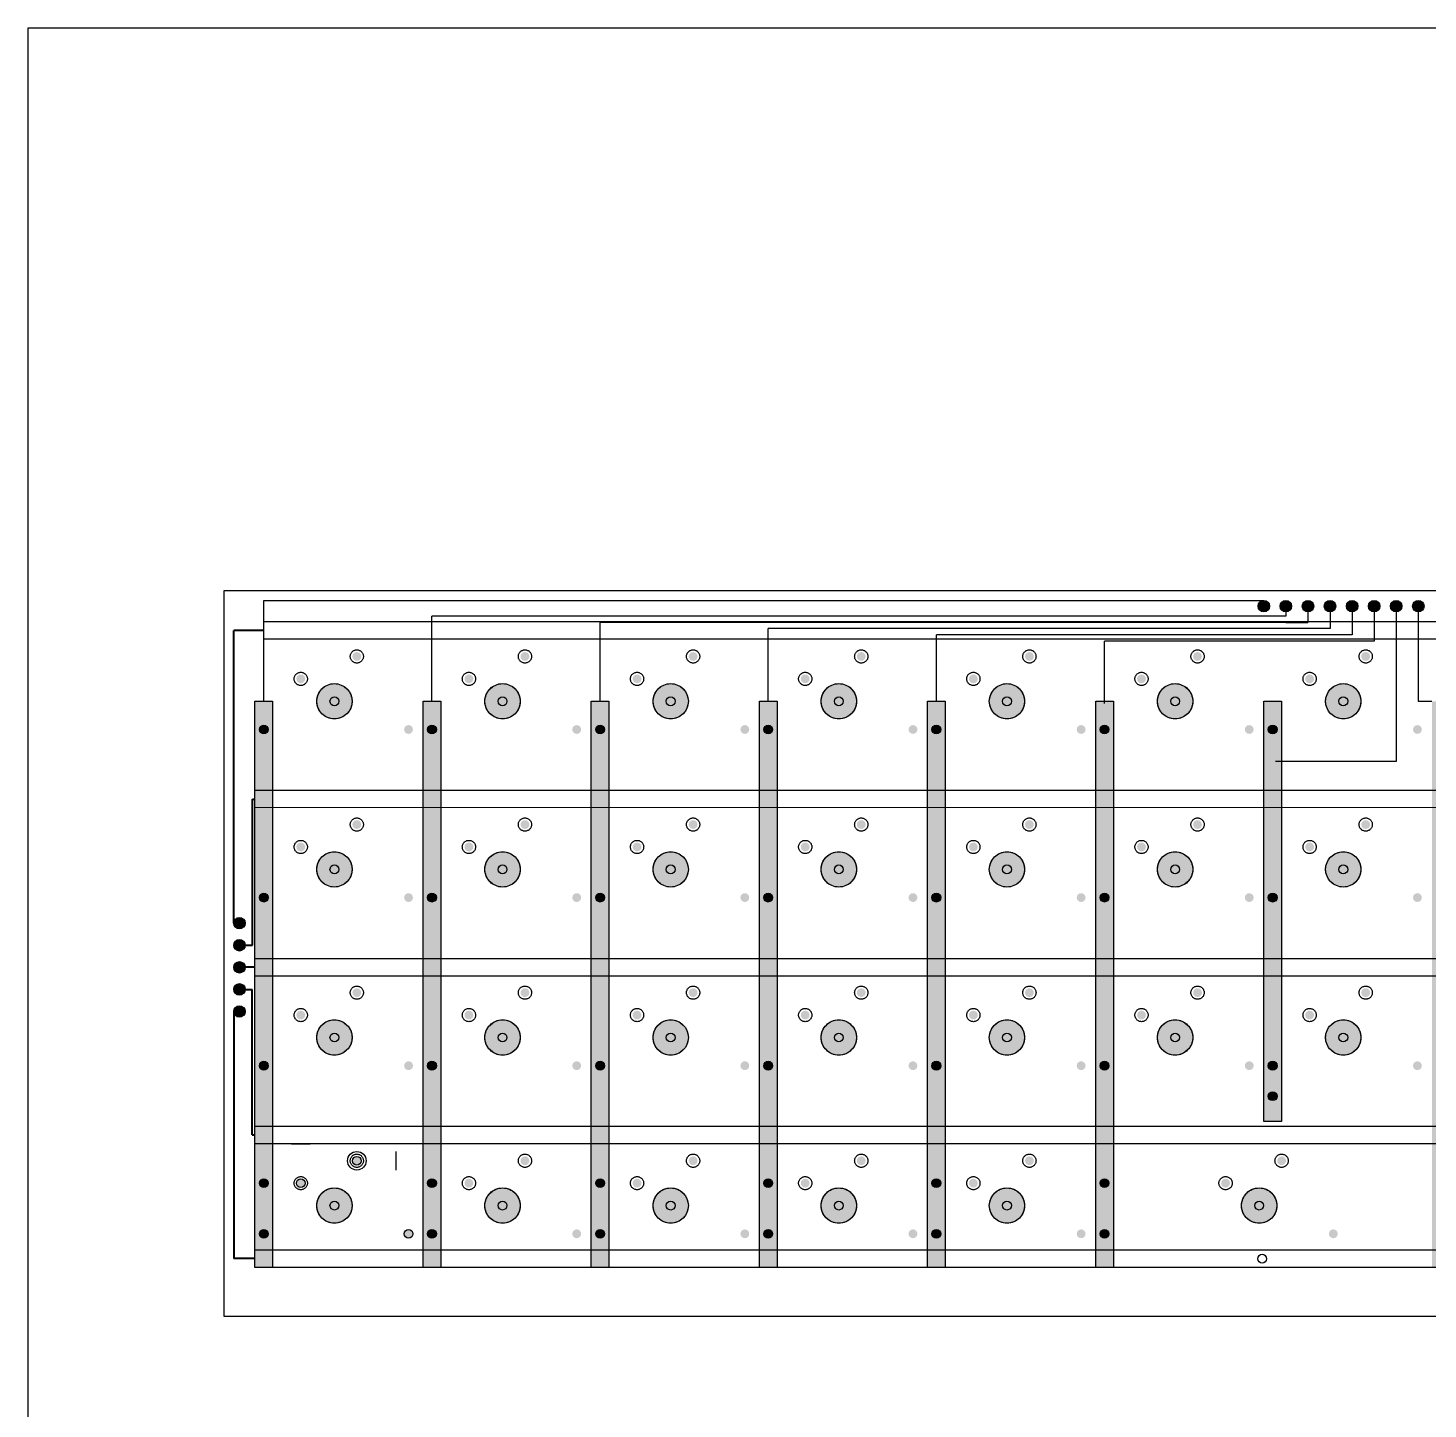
# Model space of a CAD drawing. Header units: millimetres. Extents: x -212 to 952, y -78 to 872.
# Drawn here: x 204.5 to 363.1, y 78.3 to 234.8 of the extents above; entities that cross this region are included whole.
import ezdxf

# ---------------------------------------------------------------- set-up
doc = ezdxf.new("R2010")
doc.units = ezdxf.units.MM
doc.linetypes.add('DASHED', pattern=[19.05, 12.7, -6.35])
doc.layers.add('Bottom_Lines', color=16, linetype='Continuous', lineweight=40)
doc.layers.add('Top_Trail', color=171, linetype='Continuous', lineweight=25)
for name, color, linetype in [('Bottom_Trail', 16, 'Continuous'), ('PCB_Outline', 5, 'Continuous'), ('SwitchHoles', 1, 'DASHED'), ('Top_Lines', 171, 'Continuous')]:
    doc.layers.add(name, color=color, linetype=linetype)

msp = doc.modelspace()

# ---------------------------------------------------------------- hatches: boundary and pattern name
at = {"layer": 'Bottom_Trail'}
h = msp.add_hatch(color=256, dxfattribs=at)
h.set_gradient(color1=(255, 255, 255))
edge = h.paths.add_edge_path()
edge.add_arc((235.393, 161.068), 0.5, 0, 360)
edge = h.paths.add_edge_path()
edge.add_arc((241.743, 163.608), 0.5, 0, 360)
edge = h.paths.add_edge_path()
edge.add_arc((247.603, 155.331), 0.5, 0, 360)
h = msp.add_hatch(color=256, dxfattribs=at)
h.set_gradient(color1=(255, 255, 255))
edge = h.paths.add_edge_path()
edge.add_arc((254.443, 161.068), 0.5, 0, 360)
edge = h.paths.add_edge_path()
edge.add_arc((260.793, 163.608), 0.5, 0, 360)
edge = h.paths.add_edge_path()
edge.add_arc((266.653, 155.331), 0.5, 0, 360)
h = msp.add_hatch(color=256, dxfattribs=at)
h.set_gradient(color1=(255, 255, 255))
edge = h.paths.add_edge_path()
edge.add_arc((273.493, 161.068), 0.5, 0, 360)
edge = h.paths.add_edge_path()
edge.add_arc((279.843, 163.608), 0.5, 0, 360)
edge = h.paths.add_edge_path()
edge.add_arc((285.703, 155.331), 0.5, 0, 360)
h = msp.add_hatch(color=256, dxfattribs=at)
h.set_gradient(color1=(255, 255, 255))
edge = h.paths.add_edge_path()
edge.add_arc((292.543, 161.068), 0.5, 0, 360)
edge = h.paths.add_edge_path()
edge.add_arc((298.893, 163.608), 0.5, 0, 360)
edge = h.paths.add_edge_path()
edge.add_arc((304.753, 155.331), 0.5, 0, 360)
h = msp.add_hatch(color=256, dxfattribs=at)
h.set_gradient(color1=(255, 255, 255))
edge = h.paths.add_edge_path()
edge.add_arc((311.593, 161.068), 0.5, 0, 360)
edge = h.paths.add_edge_path()
edge.add_arc((317.943, 163.608), 0.5, 0, 360)
edge = h.paths.add_edge_path()
edge.add_arc((323.803, 155.331), 0.5, 0, 360)
h = msp.add_hatch(color=256, dxfattribs=at)
h.set_gradient(color1=(255, 255, 255))
edge = h.paths.add_edge_path()
edge.add_arc((330.643, 161.068), 0.5, 0, 360)
edge = h.paths.add_edge_path()
edge.add_arc((336.993, 163.608), 0.5, 0, 360)
edge = h.paths.add_edge_path()
edge.add_arc((342.853, 155.331), 0.5, 0, 360)
h = msp.add_hatch(color=256, dxfattribs=at)
h.set_gradient(color1=(255, 255, 255))
edge = h.paths.add_edge_path()
edge.add_arc((349.693, 161.068), 0.5, 0, 360)
edge = h.paths.add_edge_path()
edge.add_arc((356.043, 163.608), 0.5, 0, 360)
edge = h.paths.add_edge_path()
edge.add_arc((361.903, 155.331), 0.5, 0, 360)
h = msp.add_hatch(color=256, dxfattribs=at)
h.set_gradient(color1=(0, 255, 0), color2=(0, 255, 0))
edge = h.paths.add_edge_path()
edge.add_arc((239.203, 158.528), 2, 0, 360)
h = msp.add_hatch(color=256, dxfattribs=at)
h.set_gradient(color1=(0, 255, 0), color2=(0, 255, 0))
edge = h.paths.add_edge_path()
edge.add_arc((258.253, 158.528), 2, 0, 360)
h = msp.add_hatch(color=256, dxfattribs=at)
h.set_gradient(color1=(0, 255, 0), color2=(0, 255, 0))
edge = h.paths.add_edge_path()
edge.add_arc((277.303, 158.528), 2, 0, 360)
h = msp.add_hatch(color=256, dxfattribs=at)
h.set_gradient(color1=(0, 255, 0), color2=(0, 255, 0))
edge = h.paths.add_edge_path()
edge.add_arc((296.353, 158.528), 2, 0, 360)
h = msp.add_hatch(color=256, dxfattribs=at)
h.set_gradient(color1=(0, 255, 0), color2=(0, 255, 0))
edge = h.paths.add_edge_path()
edge.add_arc((315.403, 158.528), 2, 0, 360)
h = msp.add_hatch(color=256, dxfattribs=at)
h.set_gradient(color1=(0, 255, 0), color2=(0, 255, 0))
edge = h.paths.add_edge_path()
edge.add_arc((334.453, 158.528), 2, 0, 360)
h = msp.add_hatch(color=256, dxfattribs=at)
h.set_gradient(color1=(0, 255, 0), color2=(0, 255, 0))
edge = h.paths.add_edge_path()
edge.add_arc((353.503, 158.528), 2, 0, 360)
h = msp.add_hatch(color=256, dxfattribs=at)
h.set_gradient(color1=(255, 255, 255))
edge = h.paths.add_edge_path()
edge.add_arc((235.393, 142.018), 0.5, 0, 360)
edge = h.paths.add_edge_path()
edge.add_arc((241.743, 144.558), 0.5, 0, 360)
edge = h.paths.add_edge_path()
edge.add_arc((247.603, 136.281), 0.5, 0, 360)
h = msp.add_hatch(color=256, dxfattribs=at)
h.set_gradient(color1=(255, 255, 255))
edge = h.paths.add_edge_path()
edge.add_arc((254.443, 142.018), 0.5, 0, 360)
edge = h.paths.add_edge_path()
edge.add_arc((260.793, 144.558), 0.5, 0, 360)
edge = h.paths.add_edge_path()
edge.add_arc((266.653, 136.281), 0.5, 0, 360)
h = msp.add_hatch(color=256, dxfattribs=at)
h.set_gradient(color1=(255, 255, 255))
edge = h.paths.add_edge_path()
edge.add_arc((273.493, 142.018), 0.5, 0, 360)
edge = h.paths.add_edge_path()
edge.add_arc((279.843, 144.558), 0.5, 0, 360)
edge = h.paths.add_edge_path()
edge.add_arc((285.703, 136.281), 0.5, 0, 360)
h = msp.add_hatch(color=256, dxfattribs=at)
h.set_gradient(color1=(255, 255, 255))
edge = h.paths.add_edge_path()
edge.add_arc((292.543, 142.018), 0.5, 0, 360)
edge = h.paths.add_edge_path()
edge.add_arc((298.893, 144.558), 0.5, 0, 360)
edge = h.paths.add_edge_path()
edge.add_arc((304.753, 136.281), 0.5, 0, 360)
h = msp.add_hatch(color=256, dxfattribs=at)
h.set_gradient(color1=(255, 255, 255))
edge = h.paths.add_edge_path()
edge.add_arc((311.593, 142.018), 0.5, 0, 360)
edge = h.paths.add_edge_path()
edge.add_arc((317.943, 144.558), 0.5, 0, 360)
edge = h.paths.add_edge_path()
edge.add_arc((323.803, 136.281), 0.5, 0, 360)
h = msp.add_hatch(color=256, dxfattribs=at)
h.set_gradient(color1=(255, 255, 255))
edge = h.paths.add_edge_path()
edge.add_arc((330.643, 142.018), 0.5, 0, 360)
edge = h.paths.add_edge_path()
edge.add_arc((336.993, 144.558), 0.5, 0, 360)
edge = h.paths.add_edge_path()
edge.add_arc((342.853, 136.281), 0.5, 0, 360)
h = msp.add_hatch(color=256, dxfattribs=at)
h.set_gradient(color1=(255, 255, 255))
edge = h.paths.add_edge_path()
edge.add_arc((349.693, 142.018), 0.5, 0, 360)
edge = h.paths.add_edge_path()
edge.add_arc((356.043, 144.558), 0.5, 0, 360)
edge = h.paths.add_edge_path()
edge.add_arc((361.903, 136.281), 0.5, 0, 360)
h = msp.add_hatch(color=256, dxfattribs=at)
h.set_gradient(color1=(0, 255, 0), color2=(0, 255, 0))
edge = h.paths.add_edge_path()
edge.add_arc((239.203, 139.478), 2, 0, 360)
h = msp.add_hatch(color=256, dxfattribs=at)
h.set_gradient(color1=(0, 255, 0), color2=(0, 255, 0))
edge = h.paths.add_edge_path()
edge.add_arc((258.253, 139.478), 2, 0, 360)
h = msp.add_hatch(color=256, dxfattribs=at)
h.set_gradient(color1=(0, 255, 0), color2=(0, 255, 0))
edge = h.paths.add_edge_path()
edge.add_arc((277.303, 139.478), 2, 0, 360)
h = msp.add_hatch(color=256, dxfattribs=at)
h.set_gradient(color1=(0, 255, 0), color2=(0, 255, 0))
edge = h.paths.add_edge_path()
edge.add_arc((296.353, 139.478), 2, 0, 360)
h = msp.add_hatch(color=256, dxfattribs=at)
h.set_gradient(color1=(0, 255, 0), color2=(0, 255, 0))
edge = h.paths.add_edge_path()
edge.add_arc((315.403, 139.478), 2, 0, 360)
h = msp.add_hatch(color=256, dxfattribs=at)
h.set_gradient(color1=(0, 255, 0), color2=(0, 255, 0))
edge = h.paths.add_edge_path()
edge.add_arc((334.453, 139.478), 2, 0, 360)
h = msp.add_hatch(color=256, dxfattribs=at)
h.set_gradient(color1=(0, 255, 0), color2=(0, 255, 0))
edge = h.paths.add_edge_path()
edge.add_arc((353.503, 139.478), 2, 0, 360)
h = msp.add_hatch(color=256, dxfattribs=at)
h.set_gradient(color1=(127, 127, 255), color2=(127, 127, 255))
edge = h.paths.add_edge_path()
edge.add_arc((228.44, 133.379), 0.65, 0, 360)
h = msp.add_hatch(color=256, dxfattribs=at)
h.set_gradient(color1=(127, 127, 255), color2=(127, 127, 255))
edge = h.paths.add_edge_path()
edge.add_arc((228.44, 130.879), 0.65, 0, 360)
h = msp.add_hatch(color=256, dxfattribs=at)
h.set_gradient(color1=(127, 127, 255), color2=(127, 127, 255))
edge = h.paths.add_edge_path()
edge.add_arc((228.44, 128.379), 0.65, 0, 360)
h = msp.add_hatch(color=256, dxfattribs=at)
h.set_gradient(color1=(127, 127, 255), color2=(127, 127, 255))
edge = h.paths.add_edge_path()
edge.add_arc((228.44, 125.879), 0.65, 0, 360)
h = msp.add_hatch(color=256, dxfattribs=at)
h.set_gradient(color1=(255, 255, 255))
edge = h.paths.add_edge_path()
edge.add_arc((235.393, 122.968), 0.5, 0, 360)
edge = h.paths.add_edge_path()
edge.add_arc((241.743, 125.508), 0.5, 0, 360)
edge = h.paths.add_edge_path()
edge.add_arc((247.603, 117.231), 0.5, 0, 360)
h = msp.add_hatch(color=256, dxfattribs=at)
h.set_gradient(color1=(255, 255, 255))
edge = h.paths.add_edge_path()
edge.add_arc((254.443, 122.968), 0.5, 0, 360)
edge = h.paths.add_edge_path()
edge.add_arc((260.793, 125.508), 0.5, 0, 360)
edge = h.paths.add_edge_path()
edge.add_arc((266.653, 117.231), 0.5, 0, 360)
h = msp.add_hatch(color=256, dxfattribs=at)
h.set_gradient(color1=(255, 255, 255))
edge = h.paths.add_edge_path()
edge.add_arc((273.493, 122.968), 0.5, 0, 360)
edge = h.paths.add_edge_path()
edge.add_arc((279.843, 125.508), 0.5, 0, 360)
edge = h.paths.add_edge_path()
edge.add_arc((285.703, 117.231), 0.5, 0, 360)
h = msp.add_hatch(color=256, dxfattribs=at)
h.set_gradient(color1=(255, 255, 255))
edge = h.paths.add_edge_path()
edge.add_arc((292.543, 122.968), 0.5, 0, 360)
edge = h.paths.add_edge_path()
edge.add_arc((298.893, 125.508), 0.5, 0, 360)
edge = h.paths.add_edge_path()
edge.add_arc((304.753, 117.231), 0.5, 0, 360)
h = msp.add_hatch(color=256, dxfattribs=at)
h.set_gradient(color1=(255, 255, 255))
edge = h.paths.add_edge_path()
edge.add_arc((311.593, 122.968), 0.5, 0, 360)
edge = h.paths.add_edge_path()
edge.add_arc((317.943, 125.508), 0.5, 0, 360)
edge = h.paths.add_edge_path()
edge.add_arc((323.803, 117.231), 0.5, 0, 360)
h = msp.add_hatch(color=256, dxfattribs=at)
h.set_gradient(color1=(255, 255, 255))
edge = h.paths.add_edge_path()
edge.add_arc((330.643, 122.968), 0.5, 0, 360)
edge = h.paths.add_edge_path()
edge.add_arc((336.993, 125.508), 0.5, 0, 360)
edge = h.paths.add_edge_path()
edge.add_arc((342.853, 117.231), 0.5, 0, 360)
h = msp.add_hatch(color=256, dxfattribs=at)
h.set_gradient(color1=(255, 255, 255))
edge = h.paths.add_edge_path()
edge.add_arc((349.693, 122.968), 0.5, 0, 360)
edge = h.paths.add_edge_path()
edge.add_arc((356.043, 125.508), 0.5, 0, 360)
edge = h.paths.add_edge_path()
edge.add_arc((361.903, 117.231), 0.5, 0, 360)
h = msp.add_hatch(color=256, dxfattribs=at)
h.set_gradient(color1=(127, 127, 255), color2=(127, 127, 255))
edge = h.paths.add_edge_path()
edge.add_arc((228.44, 123.379), 0.65, 0, 360)
h = msp.add_hatch(color=256, dxfattribs=at)
h.set_gradient(color1=(0, 255, 0), color2=(0, 255, 0))
edge = h.paths.add_edge_path()
edge.add_arc((239.203, 120.428), 2, 0, 360)
h = msp.add_hatch(color=256, dxfattribs=at)
h.set_gradient(color1=(0, 255, 0), color2=(0, 255, 0))
edge = h.paths.add_edge_path()
edge.add_arc((258.253, 120.428), 2, 0, 360)
h = msp.add_hatch(color=256, dxfattribs=at)
h.set_gradient(color1=(0, 255, 0), color2=(0, 255, 0))
edge = h.paths.add_edge_path()
edge.add_arc((277.303, 120.428), 2, 0, 360)
h = msp.add_hatch(color=256, dxfattribs=at)
h.set_gradient(color1=(0, 255, 0), color2=(0, 255, 0))
edge = h.paths.add_edge_path()
edge.add_arc((296.353, 120.428), 2, 0, 360)
h = msp.add_hatch(color=256, dxfattribs=at)
h.set_gradient(color1=(0, 255, 0), color2=(0, 255, 0))
edge = h.paths.add_edge_path()
edge.add_arc((315.403, 120.428), 2, 0, 360)
h = msp.add_hatch(color=256, dxfattribs=at)
h.set_gradient(color1=(0, 255, 0), color2=(0, 255, 0))
edge = h.paths.add_edge_path()
edge.add_arc((334.453, 120.428), 2, 0, 360)
h = msp.add_hatch(color=256, dxfattribs=at)
h.set_gradient(color1=(0, 255, 0), color2=(0, 255, 0))
edge = h.paths.add_edge_path()
edge.add_arc((353.503, 120.428), 2, 0, 360)
h = msp.add_hatch(color=256, dxfattribs=at)
h.set_gradient(color1=(255, 255, 255))
edge = h.paths.add_edge_path()
edge.add_arc((235.393, 103.918), 0.5, 0, 360)
edge = h.paths.add_edge_path()
edge.add_arc((241.743, 106.458), 0.5, 0, 360)
edge = h.paths.add_edge_path()
edge.add_arc((247.603, 98.181), 0.5, 0, 360)
h = msp.add_hatch(color=256, dxfattribs=at)
h.set_gradient(color1=(255, 255, 255))
edge = h.paths.add_edge_path()
edge.add_arc((254.443, 103.918), 0.5, 0, 360)
edge = h.paths.add_edge_path()
edge.add_arc((260.793, 106.458), 0.5, 0, 360)
edge = h.paths.add_edge_path()
edge.add_arc((266.653, 98.181), 0.5, 0, 360)
h = msp.add_hatch(color=256, dxfattribs=at)
h.set_gradient(color1=(255, 255, 255))
edge = h.paths.add_edge_path()
edge.add_arc((273.493, 103.918), 0.5, 0, 360)
edge = h.paths.add_edge_path()
edge.add_arc((279.843, 106.458), 0.5, 0, 360)
edge = h.paths.add_edge_path()
edge.add_arc((285.703, 98.181), 0.5, 0, 360)
h = msp.add_hatch(color=256, dxfattribs=at)
h.set_gradient(color1=(255, 255, 255))
edge = h.paths.add_edge_path()
edge.add_arc((292.543, 103.918), 0.5, 0, 360)
edge = h.paths.add_edge_path()
edge.add_arc((298.893, 106.458), 0.5, 0, 360)
edge = h.paths.add_edge_path()
edge.add_arc((304.753, 98.181), 0.5, 0, 360)
h = msp.add_hatch(color=256, dxfattribs=at)
h.set_gradient(color1=(255, 255, 255))
edge = h.paths.add_edge_path()
edge.add_arc((311.593, 103.918), 0.5, 0, 360)
edge = h.paths.add_edge_path()
edge.add_arc((317.943, 106.458), 0.5, 0, 360)
edge = h.paths.add_edge_path()
edge.add_arc((323.803, 98.181), 0.5, 0, 360)
h = msp.add_hatch(color=256, dxfattribs=at)
h.set_gradient(color1=(255, 255, 255))
edge = h.paths.add_edge_path()
edge.add_arc((340.168, 103.918), 0.5, 0, 360)
edge = h.paths.add_edge_path()
edge.add_arc((346.518, 106.458), 0.5, 0, 360)
edge = h.paths.add_edge_path()
edge.add_arc((352.378, 98.181), 0.5, 0, 360)
h = msp.add_hatch(color=256, dxfattribs=at)
h.set_gradient(color1=(0, 255, 0), color2=(0, 255, 0))
edge = h.paths.add_edge_path()
edge.add_arc((239.203, 101.378), 2, 0, 360)
h = msp.add_hatch(color=256, dxfattribs=at)
h.set_gradient(color1=(0, 255, 0), color2=(0, 255, 0))
edge = h.paths.add_edge_path()
edge.add_arc((258.253, 101.378), 2, 0, 360)
h = msp.add_hatch(color=256, dxfattribs=at)
h.set_gradient(color1=(0, 255, 0), color2=(0, 255, 0))
edge = h.paths.add_edge_path()
edge.add_arc((277.303, 101.378), 2, 0, 360)
h = msp.add_hatch(color=256, dxfattribs=at)
h.set_gradient(color1=(0, 255, 0), color2=(0, 255, 0))
edge = h.paths.add_edge_path()
edge.add_arc((296.353, 101.378), 2, 0, 360)
h = msp.add_hatch(color=256, dxfattribs=at)
h.set_gradient(color1=(0, 255, 0), color2=(0, 255, 0))
edge = h.paths.add_edge_path()
edge.add_arc((315.403, 101.378), 2, 0, 360)
h = msp.add_hatch(color=256, dxfattribs=at)
h.set_gradient(color1=(0, 255, 0), color2=(0, 255, 0))
edge = h.paths.add_edge_path()
edge.add_arc((343.978, 101.378), 2, 0, 360)
at = {"layer": 'Top_Trail'}
h = msp.add_hatch(color=256, dxfattribs=at)
h.set_gradient(color1=(127, 127, 255), color2=(127, 127, 255))
edge = h.paths.add_edge_path()
edge.add_arc((344.503, 169.309), 0.65, 0, 360)
h = msp.add_hatch(color=256, dxfattribs=at)
h.set_gradient(color1=(127, 127, 255), color2=(127, 127, 255))
edge = h.paths.add_edge_path()
edge.add_arc((347.003, 169.309), 0.65, 0, 360)
h = msp.add_hatch(color=256, dxfattribs=at)
h.set_gradient(color1=(127, 127, 255), color2=(127, 127, 255))
edge = h.paths.add_edge_path()
edge.add_arc((349.503, 169.309), 0.65, 0, 360)
h = msp.add_hatch(color=256, dxfattribs=at)
h.set_gradient(color1=(127, 127, 255), color2=(127, 127, 255))
edge = h.paths.add_edge_path()
edge.add_arc((352.003, 169.309), 0.65, 0, 360)
h = msp.add_hatch(color=256, dxfattribs=at)
h.set_gradient(color1=(127, 127, 255), color2=(127, 127, 255))
edge = h.paths.add_edge_path()
edge.add_arc((354.503, 169.309), 0.65, 0, 360)
h = msp.add_hatch(color=256, dxfattribs=at)
h.set_gradient(color1=(127, 127, 255), color2=(127, 127, 255))
edge = h.paths.add_edge_path()
edge.add_arc((357.003, 169.309), 0.65, 0, 360)
h = msp.add_hatch(color=256, dxfattribs=at)
h.set_gradient(color1=(127, 127, 255), color2=(127, 127, 255))
edge = h.paths.add_edge_path()
edge.add_arc((359.503, 169.309), 0.65, 0, 360)
h = msp.add_hatch(color=256, dxfattribs=at)
h.set_gradient(color1=(127, 127, 255), color2=(127, 127, 255))
edge = h.paths.add_edge_path()
edge.add_arc((362.003, 169.309), 0.65, 0, 360)
h = msp.add_hatch(color=256, dxfattribs=at)
h.set_gradient(color1=(128, 128, 255), color2=(128, 128, 255))
h.paths.add_polyline_path([(230.203, 94.378), (230.203, 158.528), (232.203, 158.528), (232.203, 94.378)])
h.paths.add_polyline_path([(249.253, 94.378), (249.253, 158.528), (251.253, 158.528), (251.253, 94.378)])
h.paths.add_polyline_path([(268.303, 94.378), (268.303, 158.528), (270.303, 158.528), (270.303, 94.378)])
h.paths.add_polyline_path([(306.403, 94.378), (306.403, 158.528), (308.403, 158.528), (308.403, 94.378)])
h.paths.add_polyline_path([(287.353, 94.378), (287.353, 158.528), (289.353, 158.528), (289.353, 94.378)])
h.paths.add_polyline_path([(325.453, 94.378), (325.453, 158.528), (327.453, 158.528), (327.453, 94.378)])
h.paths.add_polyline_path([(344.503, 110.903), (344.503, 158.528), (346.503, 158.528), (346.503, 110.903)])
h.paths.add_polyline_path([(363.553, 94.378), (363.553, 158.528), (365.553, 158.528), (365.553, 94.378)])
h.paths.add_polyline_path([(458.803, 94.378), (458.803, 149.003), (460.803, 149.003), (460.803, 94.378)])
h.paths.add_polyline_path([(382.603, 94.378), (382.603, 158.528), (384.603, 158.528), (384.603, 94.378)])
h.paths.add_polyline_path([(401.653, 94.378), (401.653, 158.528), (403.653, 158.528), (403.653, 94.378)])
h.paths.add_polyline_path([(420.703, 94.378), (420.703, 158.528), (422.703, 158.528), (422.703, 94.378)])
h.paths.add_polyline_path([(439.753, 94.378), (439.753, 158.528), (441.753, 158.528), (441.753, 94.378)])
edge = h.paths.add_edge_path(flags=0)
edge.add_arc((231.203, 98.181), 0.5, 0, 360)
edge = h.paths.add_edge_path(flags=16)
edge.add_arc((231.203, 117.231), 0.5, 0, 360)
edge = h.paths.add_edge_path(flags=0)
edge.add_arc((231.203, 136.281), 0.5, 0, 360)
edge = h.paths.add_edge_path(flags=0)
edge.add_arc((231.203, 155.331), 0.5, 0, 360)
edge = h.paths.add_edge_path(flags=0)
edge.add_arc((250.253, 98.181), 0.5, 0, 360)
edge = h.paths.add_edge_path(flags=16)
edge.add_arc((250.253, 117.231), 0.5, 0, 360)
edge = h.paths.add_edge_path(flags=0)
edge.add_arc((250.253, 136.281), 0.5, 0, 360)
edge = h.paths.add_edge_path(flags=0)
edge.add_arc((250.253, 155.331), 0.5, 0, 360)
edge = h.paths.add_edge_path(flags=0)
edge.add_arc((269.303, 98.181), 0.5, 0, 360)
edge = h.paths.add_edge_path(flags=16)
edge.add_arc((269.303, 117.231), 0.5, 0, 360)
edge = h.paths.add_edge_path(flags=0)
edge.add_arc((269.303, 136.281), 0.5, 0, 360)
edge = h.paths.add_edge_path(flags=0)
edge.add_arc((269.303, 155.331), 0.5, 0, 360)
edge = h.paths.add_edge_path(flags=0)
edge.add_arc((307.403, 98.181), 0.5, 0, 360)
edge = h.paths.add_edge_path(flags=16)
edge.add_arc((307.403, 117.231), 0.5, 0, 360)
edge = h.paths.add_edge_path(flags=0)
edge.add_arc((307.403, 136.281), 0.5, 0, 360)
edge = h.paths.add_edge_path(flags=0)
edge.add_arc((307.403, 155.331), 0.5, 0, 360)
edge = h.paths.add_edge_path(flags=0)
edge.add_arc((288.353, 98.181), 0.5, 0, 360)
edge = h.paths.add_edge_path(flags=16)
edge.add_arc((288.353, 117.231), 0.5, 0, 360)
edge = h.paths.add_edge_path(flags=0)
edge.add_arc((288.353, 136.281), 0.5, 0, 360)
edge = h.paths.add_edge_path(flags=0)
edge.add_arc((288.353, 155.331), 0.5, 0, 360)
edge = h.paths.add_edge_path(flags=0)
edge.add_arc((326.453, 98.181), 0.5, 0, 360)
edge = h.paths.add_edge_path(flags=16)
edge.add_arc((326.453, 117.231), 0.5, 0, 360)
edge = h.paths.add_edge_path(flags=0)
edge.add_arc((326.453, 136.281), 0.5, 0, 360)
edge = h.paths.add_edge_path(flags=0)
edge.add_arc((326.453, 155.331), 0.5, 0, 360)
edge = h.paths.add_edge_path(flags=0)
edge.add_arc((364.553, 98.181), 0.5, 0, 360)
edge = h.paths.add_edge_path(flags=16)
edge.add_arc((364.553, 117.231), 0.5, 0, 360)
edge = h.paths.add_edge_path(flags=0)
edge.add_arc((364.553, 136.281), 0.5, 0, 360)
edge = h.paths.add_edge_path(flags=0)
edge.add_arc((364.553, 155.331), 0.5, 0, 360)
edge = h.paths.add_edge_path(flags=0)
edge.add_arc((383.603, 98.181), 0.5, 0, 360)
edge = h.paths.add_edge_path(flags=16)
edge.add_arc((383.603, 117.231), 0.5, 0, 360)
edge = h.paths.add_edge_path(flags=0)
edge.add_arc((383.603, 136.281), 0.5, 0, 360)
edge = h.paths.add_edge_path(flags=0)
edge.add_arc((383.603, 155.331), 0.5, 0, 360)
edge = h.paths.add_edge_path(flags=0)
edge.add_arc((402.653, 98.181), 0.5, 0, 360)
edge = h.paths.add_edge_path(flags=16)
edge.add_arc((402.653, 117.231), 0.5, 0, 360)
edge = h.paths.add_edge_path(flags=0)
edge.add_arc((402.653, 136.281), 0.5, 0, 360)
edge = h.paths.add_edge_path(flags=0)
edge.add_arc((402.653, 155.331), 0.5, 0, 360)
edge = h.paths.add_edge_path(flags=0)
edge.add_arc((421.703, 98.181), 0.5, 0, 360)
edge = h.paths.add_edge_path(flags=16)
edge.add_arc((421.703, 117.231), 0.5, 0, 360)
edge = h.paths.add_edge_path(flags=0)
edge.add_arc((421.703, 136.281), 0.5, 0, 360)
edge = h.paths.add_edge_path(flags=0)
edge.add_arc((421.703, 155.331), 0.5, 0, 360)
edge = h.paths.add_edge_path(flags=0)
edge.add_arc((440.753, 98.181), 0.5, 0, 360)
edge = h.paths.add_edge_path(flags=16)
edge.add_arc((440.753, 117.231), 0.5, 0, 360)
edge = h.paths.add_edge_path(flags=0)
edge.add_arc((440.753, 136.281), 0.5, 0, 360)
edge = h.paths.add_edge_path(flags=0)
edge.add_arc((440.753, 155.331), 0.5, 0, 360)
h = msp.add_hatch(color=256, dxfattribs=at)
h.set_gradient(color1=(255, 255, 255))
edge = h.paths.add_edge_path()
edge.add_arc((231.203, 155.331), 0.5, 0, 360)
h = msp.add_hatch(color=256, dxfattribs=at)
h.set_gradient(color1=(255, 255, 255))
edge = h.paths.add_edge_path()
edge.add_arc((250.253, 155.331), 0.5, 0, 360)
h = msp.add_hatch(color=256, dxfattribs=at)
h.set_gradient(color1=(255, 255, 255))
edge = h.paths.add_edge_path()
edge.add_arc((269.303, 155.331), 0.5, 0, 360)
h = msp.add_hatch(color=256, dxfattribs=at)
h.set_gradient(color1=(255, 255, 255))
edge = h.paths.add_edge_path()
edge.add_arc((288.353, 155.331), 0.5, 0, 360)
h = msp.add_hatch(color=256, dxfattribs=at)
h.set_gradient(color1=(255, 255, 255))
edge = h.paths.add_edge_path()
edge.add_arc((307.403, 155.331), 0.5, 0, 360)
h = msp.add_hatch(color=256, dxfattribs=at)
h.set_gradient(color1=(255, 255, 255))
edge = h.paths.add_edge_path()
edge.add_arc((326.453, 155.331), 0.5, 0, 360)
h = msp.add_hatch(color=256, dxfattribs=at)
h.set_gradient(color1=(255, 255, 255))
edge = h.paths.add_edge_path()
edge.add_arc((345.503, 155.331), 0.5, 0, 360)
h = msp.add_hatch(color=256, dxfattribs=at)
h.set_gradient(color1=(255, 255, 255))
edge = h.paths.add_edge_path()
edge.add_arc((231.203, 136.281), 0.5, 0, 360)
h = msp.add_hatch(color=256, dxfattribs=at)
h.set_gradient(color1=(255, 255, 255))
edge = h.paths.add_edge_path()
edge.add_arc((250.253, 136.281), 0.5, 0, 360)
h = msp.add_hatch(color=256, dxfattribs=at)
h.set_gradient(color1=(255, 255, 255))
edge = h.paths.add_edge_path()
edge.add_arc((269.303, 136.281), 0.5, 0, 360)
h = msp.add_hatch(color=256, dxfattribs=at)
h.set_gradient(color1=(255, 255, 255))
edge = h.paths.add_edge_path()
edge.add_arc((288.353, 136.281), 0.5, 0, 360)
h = msp.add_hatch(color=256, dxfattribs=at)
h.set_gradient(color1=(255, 255, 255))
edge = h.paths.add_edge_path()
edge.add_arc((307.403, 136.281), 0.5, 0, 360)
h = msp.add_hatch(color=256, dxfattribs=at)
h.set_gradient(color1=(255, 255, 255))
edge = h.paths.add_edge_path()
edge.add_arc((326.453, 136.281), 0.5, 0, 360)
h = msp.add_hatch(color=256, dxfattribs=at)
h.set_gradient(color1=(255, 255, 255))
edge = h.paths.add_edge_path()
edge.add_arc((345.503, 136.281), 0.5, 0, 360)
h = msp.add_hatch(color=256, dxfattribs=at)
h.set_gradient(color1=(255, 255, 255))
edge = h.paths.add_edge_path()
edge.add_arc((231.203, 117.238), 0.5, 0, 360)
h = msp.add_hatch(color=256, dxfattribs=at)
h.set_gradient(color1=(255, 255, 255))
edge = h.paths.add_edge_path()
edge.add_arc((250.253, 117.238), 0.5, 0, 360)
h = msp.add_hatch(color=256, dxfattribs=at)
h.set_gradient(color1=(255, 255, 255))
edge = h.paths.add_edge_path()
edge.add_arc((269.303, 117.238), 0.5, 0, 360)
h = msp.add_hatch(color=256, dxfattribs=at)
h.set_gradient(color1=(255, 255, 255))
edge = h.paths.add_edge_path()
edge.add_arc((288.353, 117.238), 0.5, 0, 360)
h = msp.add_hatch(color=256, dxfattribs=at)
h.set_gradient(color1=(255, 255, 255))
edge = h.paths.add_edge_path()
edge.add_arc((307.403, 117.238), 0.5, 0, 360)
h = msp.add_hatch(color=256, dxfattribs=at)
h.set_gradient(color1=(255, 255, 255))
edge = h.paths.add_edge_path()
edge.add_arc((326.453, 117.238), 0.5, 0, 360)
h = msp.add_hatch(color=256, dxfattribs=at)
h.set_gradient(color1=(255, 255, 255))
edge = h.paths.add_edge_path()
edge.add_arc((345.503, 117.238), 0.5, 0, 360)
h = msp.add_hatch(color=256, dxfattribs=at)
h.set_gradient(color1=(255, 255, 255))
edge = h.paths.add_edge_path()
edge.add_arc((345.503, 113.769), 0.5, 0, 360)
h = msp.add_hatch(color=256, dxfattribs=at)
h.set_gradient(color1=(255, 255, 255))
edge = h.paths.add_edge_path()
edge.add_arc((231.203, 103.918), 0.5, 0, 360)
h = msp.add_hatch(color=256, dxfattribs=at)
h.set_gradient(color1=(255, 255, 255))
edge = h.paths.add_edge_path()
edge.add_arc((250.253, 103.918), 0.5, 0, 360)
h = msp.add_hatch(color=256, dxfattribs=at)
h.set_gradient(color1=(255, 255, 255))
edge = h.paths.add_edge_path()
edge.add_arc((269.303, 103.918), 0.5, 0, 360)
h = msp.add_hatch(color=256, dxfattribs=at)
h.set_gradient(color1=(255, 255, 255))
edge = h.paths.add_edge_path()
edge.add_arc((288.353, 103.918), 0.5, 0, 360)
h = msp.add_hatch(color=256, dxfattribs=at)
h.set_gradient(color1=(255, 255, 255))
edge = h.paths.add_edge_path()
edge.add_arc((307.403, 103.918), 0.5, 0, 360)
h = msp.add_hatch(color=256, dxfattribs=at)
h.set_gradient(color1=(255, 255, 255))
edge = h.paths.add_edge_path()
edge.add_arc((326.453, 103.918), 0.5, 0, 360)
h = msp.add_hatch(color=256, dxfattribs=at)
h.set_gradient(color1=(255, 255, 255))
edge = h.paths.add_edge_path()
edge.add_arc((231.203, 98.181), 0.5, 0, 360)
h = msp.add_hatch(color=256, dxfattribs=at)
h.set_gradient(color1=(255, 255, 255))
edge = h.paths.add_edge_path()
edge.add_arc((250.253, 98.181), 0.5, 0, 360)
h = msp.add_hatch(color=256, dxfattribs=at)
h.set_gradient(color1=(255, 255, 255))
edge = h.paths.add_edge_path()
edge.add_arc((269.303, 98.181), 0.5, 0, 360)
h = msp.add_hatch(color=256, dxfattribs=at)
h.set_gradient(color1=(255, 255, 255))
edge = h.paths.add_edge_path()
edge.add_arc((288.353, 98.181), 0.5, 0, 360)
h = msp.add_hatch(color=256, dxfattribs=at)
h.set_gradient(color1=(255, 255, 255))
edge = h.paths.add_edge_path()
edge.add_arc((307.403, 98.181), 0.5, 0, 360)
h = msp.add_hatch(color=256, dxfattribs=at)
h.set_gradient(color1=(255, 255, 255))
edge = h.paths.add_edge_path()
edge.add_arc((326.453, 98.181), 0.5, 0, 360)

# ---------------------------------------------------------------- linework, layer by layer
msp.add_lwpolyline([(204.488, 24.828), (204.488, 234.828), (501.488, 234.828), (501.488, 24.828)], close=True)
at = {"layer": 'Bottom_Lines'}
for p, q in [((227.79, 133.379), (227.79, 166.565)), ((231.203, 166.565), (227.79, 166.565)), ((229.905, 130.879), (229.905, 147.436)), ((229.905, 147.436), (230.203, 147.436)), ((229.09, 130.879), (229.905, 130.879)), ((230.203, 128.379), (228.94, 128.379)), ((229.09, 125.879), (229.903, 125.879)), ((229.903, 109.383), (229.903, 125.884)), ((227.79, 123.379), (227.79, 95.378)), ((229.903, 109.383), (230.203, 109.378)), ((230.203, 95.378), (227.79, 95.378))]:
    msp.add_line(p, q, dxfattribs=at)
at = {"layer": 'Bottom_Trail'}
for p, q in [((232.203, 110.903), (232.203, 110.903)), ((234.343, 108.378), (236.443, 108.378)), ((241.422, 108.378), (234.343, 108.378)), ((246.203, 105.408), (246.203, 107.508))]:
    msp.add_line(p, q, dxfattribs=at)
for points in [[(231.203, 165.565), (231.203, 167.565), (467.803, 167.565), (467.803, 165.565)], [(230.203, 146.473), (230.203, 148.473), (474.832, 148.472), (474.832, 146.472)], [(230.203, 127.379), (230.203, 129.379), (458.278, 129.379), (458.278, 127.379)], [(230.203, 108.378), (230.203, 110.378), (474.848, 110.378), (474.848, 108.378)], [(230.203, 94.378), (230.203, 96.378), (477.328, 96.378), (477.328, 94.378)]]:
    msp.add_lwpolyline(points, close=True, dxfattribs=at)
for centre, radius in [((239.203, 158.528), 2), ((258.253, 158.528), 2), ((277.303, 158.528), 2), ((296.353, 158.528), 2), ((315.403, 158.528), 2), ((334.453, 158.528), 2), ((353.503, 158.528), 2), ((239.203, 158.528), 0.5), ((258.253, 158.528), 0.5), ((277.303, 158.528), 0.5), ((296.353, 158.528), 0.5), ((315.403, 158.528), 0.5), ((334.453, 158.528), 0.5), ((353.503, 158.528), 0.5), ((239.203, 139.478), 2), ((258.253, 139.478), 2), ((277.303, 139.478), 2), ((296.353, 139.478), 2), ((315.403, 139.478), 2), ((334.453, 139.478), 2), ((353.503, 139.478), 2), ((239.203, 139.478), 0.5), ((258.253, 139.478), 0.5), ((277.303, 139.478), 0.5), ((296.353, 139.478), 0.5), ((315.403, 139.478), 0.5), ((334.453, 139.478), 0.5), ((353.503, 139.478), 0.5), ((228.44, 133.379), 0.65), ((228.44, 133.379), 0.5), ((228.44, 130.879), 0.65), ((228.44, 130.879), 0.5), ((228.44, 128.379), 0.65), ((228.44, 128.379), 0.5), ((228.44, 125.879), 0.65), ((228.44, 125.879), 0.5), ((228.44, 123.379), 0.65), ((228.44, 123.379), 0.5), ((239.203, 120.428), 2), ((258.253, 120.428), 2), ((277.303, 120.428), 2), ((296.353, 120.428), 2), ((315.403, 120.428), 2), ((334.453, 120.428), 2), ((353.503, 120.428), 2), ((239.203, 120.428), 0.5), ((258.253, 120.428), 0.5), ((277.303, 120.428), 0.5), ((296.353, 120.428), 0.5), ((315.403, 120.428), 0.5), ((334.453, 120.428), 0.5), ((353.503, 120.428), 0.5), ((241.743, 106.458), 1.05), ((241.743, 106.458), 0.5), ((235.393, 103.918), 0.5), ((239.203, 101.378), 2), ((258.253, 101.378), 2), ((277.303, 101.378), 2), ((296.353, 101.378), 2), ((315.403, 101.378), 2), ((343.978, 101.378), 2), ((239.203, 101.378), 0.5), ((258.253, 101.378), 0.5), ((277.303, 101.378), 0.5), ((296.353, 101.378), 0.5), ((315.403, 101.378), 0.5), ((343.978, 101.378), 0.5), ((247.603, 98.181), 0.5), ((344.316, 95.357), 0.5)]:
    msp.add_circle(centre, radius, dxfattribs=at)
at = {"layer": 'PCB_Outline'}
msp.add_lwpolyline([(226.678, 171.053), (226.678, 88.853), (480.328, 88.853), (480.328, 171.053)], close=True, dxfattribs=at)
at = {"layer": 'SwitchHoles'}
for centre, radius in [((241.743, 163.608), 0.75), ((260.793, 163.608), 0.75), ((279.843, 163.608), 0.75), ((298.893, 163.608), 0.75), ((317.943, 163.608), 0.75), ((336.993, 163.608), 0.75), ((356.043, 163.608), 0.75), ((235.393, 161.068), 0.75), ((254.443, 161.068), 0.75), ((273.493, 161.068), 0.75), ((292.543, 161.068), 0.75), ((311.593, 161.068), 0.75), ((330.643, 161.068), 0.75), ((349.693, 161.068), 0.75), ((239.203, 158.528), 2), ((258.253, 158.528), 2), ((277.303, 158.528), 2), ((296.353, 158.528), 2), ((315.403, 158.528), 2), ((334.453, 158.528), 2), ((353.503, 158.528), 2), ((241.743, 144.558), 0.75), ((260.793, 144.558), 0.75), ((279.843, 144.558), 0.75), ((298.893, 144.558), 0.75), ((317.943, 144.558), 0.75), ((336.993, 144.558), 0.75), ((356.043, 144.558), 0.75), ((235.393, 142.018), 0.75), ((254.443, 142.018), 0.75), ((273.493, 142.018), 0.75), ((292.543, 142.018), 0.75), ((311.593, 142.018), 0.75), ((330.643, 142.018), 0.75), ((349.693, 142.018), 0.75), ((239.203, 139.478), 2), ((258.253, 139.478), 2), ((277.303, 139.478), 2), ((296.353, 139.478), 2), ((315.403, 139.478), 2), ((334.453, 139.478), 2), ((353.503, 139.478), 2), ((241.743, 125.508), 0.75), ((260.793, 125.508), 0.75), ((279.843, 125.508), 0.75), ((298.893, 125.508), 0.75), ((317.943, 125.508), 0.75), ((336.993, 125.508), 0.75), ((356.043, 125.508), 0.75), ((235.393, 122.968), 0.75), ((239.203, 120.428), 2), ((254.443, 122.968), 0.75), ((258.253, 120.428), 2), ((273.493, 122.968), 0.75), ((277.303, 120.428), 2), ((292.543, 122.968), 0.75), ((296.353, 120.428), 2), ((311.593, 122.968), 0.75), ((315.403, 120.428), 2), ((330.643, 122.968), 0.75), ((334.453, 120.428), 2), ((349.693, 122.968), 0.75), ((353.503, 120.428), 2), ((241.743, 106.458), 0.75), ((260.793, 106.458), 0.75), ((279.843, 106.458), 0.75), ((298.893, 106.458), 0.75), ((317.943, 106.458), 0.75), ((346.518, 106.458), 0.75), ((235.393, 103.918), 0.75), ((239.203, 101.378), 2), ((254.443, 103.918), 0.75), ((258.253, 101.378), 2), ((273.493, 103.918), 0.75), ((277.303, 101.378), 2), ((292.543, 103.918), 0.75), ((296.353, 101.378), 2), ((311.593, 103.918), 0.75), ((315.403, 101.378), 2), ((340.168, 103.918), 0.75), ((343.978, 101.378), 2)]:
    msp.add_circle(centre, radius, dxfattribs=at)
at = {"layer": 'Top_Lines'}
for p, q in [((231.203, 158.528), (231.203, 169.959)), ((231.203, 169.959), (344.503, 169.959)), ((345.503, 158.528), (345.503, 158.528)), ((345.503, 158.528), (345.503, 158.528))]:
    msp.add_line(p, q, dxfattribs=at)
at = {"layer": 'Top_Trail'}
for p, q in [((347.004, 168.159), (250.253, 168.159)), ((250.253, 158.528), (250.253, 168.159)), ((347.003, 168.659), (347.004, 168.159)), ((347.004, 168.159), (347.004, 168.159)), ((347.004, 168.159), (347.004, 168.159)), ((347.004, 168.159), (347.004, 168.159)), ((347.004, 168.159), (347.004, 168.159)), ((349.503, 168.659), (349.503, 167.459)), ((352.003, 168.659), (352.003, 166.759)), ((354.503, 168.659), (354.503, 166.059)), ((357.003, 168.659), (357.003, 165.359)), ((359.503, 168.659), (359.503, 151.709)), ((362.003, 168.659), (362.003, 158.528)), ((347.004, 167.459), (269.303, 167.459)), ((269.303, 158.528), (269.303, 167.459)), ((349.503, 166.759), (288.353, 166.759)), ((288.353, 158.528), (288.353, 166.759)), ((347.004, 167.459), (349.503, 167.459)), ((352.003, 166.759), (349.503, 166.759)), ((354.503, 166.059), (307.403, 166.059)), ((307.403, 158.528), (307.403, 166.059)), ((357.003, 165.359), (326.458, 165.359)), ((326.458, 158.275), (326.458, 165.359)), ((362.003, 158.528), (363.553, 158.528)), ((359.503, 151.709), (345.831, 151.709))]:
    msp.add_line(p, q, dxfattribs=at)
for points in [[(230.203, 94.378), (230.203, 158.528), (232.203, 158.528), (232.203, 94.378)], [(249.253, 94.378), (249.253, 158.528), (251.253, 158.528), (251.253, 94.378)], [(268.303, 94.378), (268.303, 158.528), (270.303, 158.528), (270.303, 94.378)], [(287.353, 94.378), (287.353, 158.528), (289.353, 158.528), (289.353, 94.378)], [(306.403, 94.378), (306.403, 158.528), (308.403, 158.528), (308.403, 94.378)], [(325.453, 94.378), (325.453, 158.528), (327.453, 158.528), (327.453, 94.378)], [(344.503, 110.903), (344.503, 158.528), (346.503, 158.528), (346.503, 110.903)]]:
    msp.add_lwpolyline(points, close=True, dxfattribs=at)
for centre, radius in [((344.503, 169.309), 0.65), ((344.503, 169.309), 0.5), ((347.003, 169.309), 0.65), ((347.003, 169.309), 0.5), ((349.503, 169.309), 0.65), ((349.503, 169.309), 0.5), ((352.003, 169.309), 0.65), ((352.003, 169.309), 0.5), ((354.503, 169.309), 0.65), ((354.503, 169.309), 0.5), ((357.003, 169.309), 0.65), ((357.003, 169.309), 0.5), ((359.503, 169.309), 0.65), ((359.503, 169.309), 0.5), ((362.003, 169.309), 0.65), ((362.003, 169.309), 0.5), ((231.203, 155.331), 0.5), ((250.253, 155.331), 0.5), ((269.303, 155.331), 0.5), ((288.353, 155.331), 0.5), ((307.403, 155.331), 0.5), ((326.453, 155.331), 0.5), ((345.503, 155.331), 0.5), ((231.203, 136.281), 0.5), ((250.253, 136.281), 0.5), ((269.303, 136.281), 0.5), ((288.353, 136.281), 0.5), ((307.403, 136.281), 0.5), ((326.453, 136.281), 0.5), ((345.503, 136.281), 0.5), ((231.203, 117.231), 0.5), ((250.253, 117.231), 0.5), ((269.303, 117.231), 0.5), ((288.353, 117.231), 0.5), ((307.403, 117.231), 0.5), ((326.453, 117.231), 0.5), ((345.503, 117.231), 0.5), ((345.503, 113.769), 0.5), ((231.203, 103.918), 0.5), ((250.253, 103.918), 0.5), ((269.303, 103.918), 0.5), ((288.353, 103.918), 0.5), ((307.403, 103.918), 0.5), ((326.453, 103.918), 0.5), ((231.203, 98.181), 0.5), ((250.253, 98.181), 0.5), ((269.303, 98.181), 0.5), ((288.353, 98.181), 0.5), ((307.403, 98.181), 0.5), ((326.453, 98.181), 0.5)]:
    msp.add_circle(centre, radius, dxfattribs=at)

doc.saveas('drawing.dxf')
